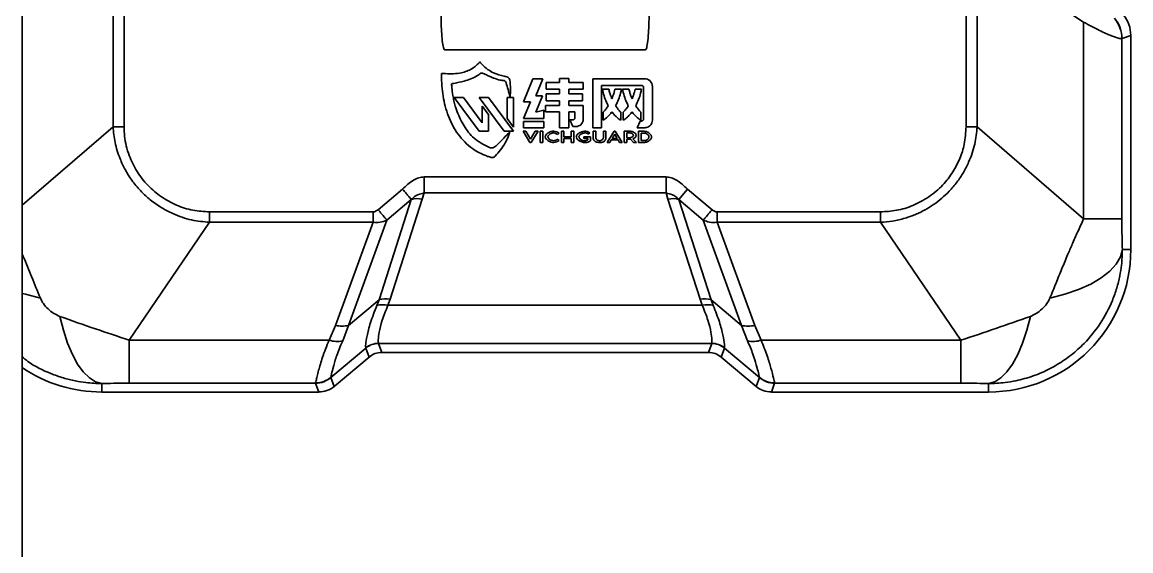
# Model space of a CAD drawing. Header units: millimetres. Extents: x 0 to 420, y 0 to 297.
# Drawn here: x 188.397 to 189.798, y 146.4 to 147.068 of the extents above; entities that cross this region are included whole.
import ezdxf

# ---------------------------------------------------------------- set-up
doc = ezdxf.new("R2010")
doc.units = ezdxf.units.MM

msp = doc.modelspace()

# ---------------------------------------------------------------- linework, layer by layer
at = {"color": 7, "linetype": 'Continuous', "lineweight": 35}
for p, q in [((188.397, 136.6922), (188.397, 152.1922)), ((188.5119, 147.1484), (188.5119, 146.9359)), ((188.5258, 147.1484), (188.5258, 146.9359)), ((189.5896, 146.9359), (189.5896, 147.1384)), ((189.6035, 146.9359), (189.6035, 147.1384)), ((189.738, 147.068), (189.7047, 147.09)), ((189.738, 146.8198), (189.738, 147.068)), ((189.7866, 147.0473), (189.7863, 147.0472)), ((189.7863, 147.0472), (189.7863, 146.8198)), ((189.7866, 147.0473), (189.7977, 147.0514)), ((189.7977, 146.7809), (189.7977, 147.0514)), ((188.9308, 147.0332), (189.1845, 147.0332)), ((189.1846, 147.0332), (189.1845, 147.0332)), ((189.0303, 146.9673), (189.0423, 146.9964)), ((189.0423, 146.9964), (189.0549, 146.9964)), ((189.0549, 146.9964), (189.0461, 146.9751)), ((189.0589, 146.9836), (189.0589, 146.992)), ((189.0589, 146.992), (189.0759, 146.992)), ((189.0759, 146.9969), (189.0878, 146.9969)), ((189.0759, 146.992), (189.0759, 146.9969)), ((189.0878, 146.9969), (189.0878, 146.992)), ((189.0878, 146.992), (189.1058, 146.992)), ((189.1058, 146.992), (189.1058, 146.9836)), ((189.1178, 146.9966), (189.1838, 146.9966)), ((189.1178, 146.9347), (189.1178, 146.9966)), ((189.1289, 146.9881), (189.1289, 146.9347)), ((189.1794, 146.9881), (189.1289, 146.9881)), ((189.1822, 146.9459), (189.1822, 146.9854)), ((189.1932, 146.9871), (189.1932, 146.9441)), ((188.9428, 146.9728), (188.9546, 146.9728)), ((188.9743, 146.9302), (188.9428, 146.9728)), ((188.9546, 146.9728), (188.9783, 146.9409)), ((188.9743, 146.9728), (188.9862, 146.9728)), ((189.0059, 146.9302), (188.9743, 146.9728)), ((188.9862, 146.9728), (189.0177, 146.9302)), ((189.0099, 146.9728), (189.0177, 146.9728)), ((189.0099, 146.9462), (189.0099, 146.9728)), ((189.0177, 146.9728), (189.0177, 146.9355)), ((189.0546, 146.9751), (189.0461, 146.9543)), ((189.0461, 146.9751), (189.0546, 146.9751)), ((189.0759, 146.9836), (189.0589, 146.9836)), ((189.059, 146.9775), (189.0759, 146.9775)), ((189.059, 146.9688), (189.059, 146.9775)), ((189.0759, 146.9775), (189.0759, 146.9836)), ((189.0878, 146.9836), (189.0878, 146.9775)), ((189.1058, 146.9836), (189.0878, 146.9836)), ((189.0878, 146.9775), (189.105, 146.9775)), ((189.105, 146.9775), (189.105, 146.9688)), ((189.1301, 146.9834), (189.1383, 146.9834)), ((189.1459, 146.9834), (189.1541, 146.9834)), ((189.1555, 146.9834), (189.1637, 146.9834)), ((189.1713, 146.9834), (189.1795, 146.9834)), ((188.9783, 146.9621), (188.9862, 146.9515)), ((188.9783, 146.9409), (188.9783, 146.9621)), ((189.0391, 146.9673), (189.0303, 146.9673)), ((189.0303, 146.9465), (189.0391, 146.9673)), ((189.0582, 146.963), (189.0759, 146.963)), ((189.0582, 146.9546), (189.0582, 146.963)), ((189.0759, 146.9688), (189.059, 146.9688)), ((189.0759, 146.963), (189.0759, 146.9688)), ((189.0878, 146.9688), (189.0878, 146.963)), ((189.105, 146.9688), (189.0878, 146.9688)), ((189.0878, 146.963), (189.1058, 146.963)), ((189.1058, 146.963), (189.1058, 146.9455)), ((188.9862, 146.9515), (188.9862, 146.9302)), ((189.0177, 146.9355), (189.0099, 146.9462)), ((189.0563, 146.9465), (189.0303, 146.9465)), ((189.0461, 146.9543), (189.0563, 146.9567)), ((189.0563, 146.9567), (189.0563, 146.9465)), ((189.0759, 146.9546), (189.0582, 146.9546)), ((189.0759, 146.9347), (189.0759, 146.9546)), ((189.0878, 146.9546), (189.0878, 146.9347)), ((189.0951, 146.9546), (189.0878, 146.9546)), ((189.089, 146.9446), (189.0925, 146.9446)), ((189.0927, 146.9362), (189.089, 146.9446)), ((189.0951, 146.947), (189.0951, 146.9546)), ((189.131, 146.9441), (189.131, 146.9543)), ((189.1532, 146.9543), (189.1532, 146.9441)), ((189.1564, 146.9441), (189.1564, 146.9543)), ((189.1741, 146.9347), (189.1776, 146.9432)), ((189.1776, 146.9432), (189.1794, 146.9432)), ((189.1786, 146.9543), (189.1786, 146.9441)), ((188.5119, 146.9359), (188.397, 146.8368)), ((188.5258, 146.9359), (188.5119, 146.9359)), ((188.9862, 146.9302), (188.9743, 146.9302)), ((189.0177, 146.9302), (189.0059, 146.9302)), ((189.03, 146.9302), (189.0335, 146.9302)), ((189.0386, 146.9162), (189.03, 146.9302)), ((189.0303, 146.9424), (189.0563, 146.9424)), ((189.0303, 146.9348), (189.0303, 146.9424)), ((189.0563, 146.9348), (189.0303, 146.9348)), ((189.0335, 146.9302), (189.0394, 146.9203)), ((189.0394, 146.9203), (189.0453, 146.9302)), ((189.0488, 146.9302), (189.0402, 146.9162)), ((189.0453, 146.9302), (189.0488, 146.9302)), ((189.0514, 146.9302), (189.0547, 146.9302)), ((189.0514, 146.9162), (189.0514, 146.9302)), ((189.0547, 146.9302), (189.0547, 146.9162)), ((189.0563, 146.9424), (189.0563, 146.9348)), ((189.0878, 146.9347), (189.0759, 146.9347)), ((189.0784, 146.9302), (189.0815, 146.9302)), ((189.0784, 146.9162), (189.0784, 146.9302)), ((189.0815, 146.9302), (189.0815, 146.9233)), ((189.0907, 146.9302), (189.0939, 146.9302)), ((189.0907, 146.9233), (189.0907, 146.9302)), ((189.0965, 146.9362), (189.0927, 146.9362)), ((189.0939, 146.9302), (189.0939, 146.9162)), ((189.1289, 146.9347), (189.1178, 146.9347)), ((189.1184, 146.9302), (189.1216, 146.9302)), ((189.1184, 146.9218), (189.1184, 146.9302)), ((189.1216, 146.9302), (189.1216, 146.9224)), ((189.1314, 146.9302), (189.1345, 146.9302)), ((189.1314, 146.9224), (189.1314, 146.9302)), ((189.1345, 146.9302), (189.1345, 146.9218)), ((189.136, 146.9162), (189.1448, 146.9302)), ((189.1448, 146.9302), (189.1464, 146.9302)), ((189.1464, 146.9302), (189.1552, 146.9162)), ((189.1575, 146.9302), (189.1655, 146.9302)), ((189.1575, 146.9162), (189.1575, 146.9302)), ((189.1838, 146.9347), (189.1741, 146.9347)), ((189.1758, 146.9302), (189.1829, 146.9302)), ((189.1758, 146.9162), (189.1758, 146.9302)), ((189.5896, 146.9359), (189.6035, 146.9359)), ((189.6035, 146.9359), (189.738, 146.8198)), ((189.0402, 146.9162), (189.0386, 146.9162)), ((189.0547, 146.9162), (189.0514, 146.9162)), ((189.0754, 146.9277), (189.0729, 146.9261)), ((189.0729, 146.9203), (189.0754, 146.9187)), ((189.0815, 146.9162), (189.0784, 146.9162)), ((189.0815, 146.9233), (189.0907, 146.9233)), ((189.0815, 146.9212), (189.0815, 146.9162)), ((189.0907, 146.9212), (189.0815, 146.9212)), ((189.0907, 146.9162), (189.0907, 146.9212)), ((189.0939, 146.9162), (189.0907, 146.9162)), ((189.1066, 146.9231), (189.115, 146.9231)), ((189.1066, 146.9211), (189.1066, 146.9231)), ((189.1118, 146.9211), (189.1066, 146.9211)), ((189.1118, 146.9193), (189.1118, 146.9211)), ((189.1144, 146.9283), (189.1123, 146.9266)), ((189.115, 146.9231), (189.115, 146.9181)), ((189.1394, 146.9162), (189.136, 146.9162)), ((189.1412, 146.9193), (189.1394, 146.9162)), ((189.1499, 146.9193), (189.1412, 146.9193)), ((189.1424, 146.9213), (189.1456, 146.9268)), ((189.1488, 146.9213), (189.1424, 146.9213)), ((189.1456, 146.9268), (189.1488, 146.9213)), ((189.1518, 146.9162), (189.1499, 146.9193)), ((189.1552, 146.9162), (189.1518, 146.9162)), ((189.1608, 146.9162), (189.1575, 146.9162)), ((189.1608, 146.922), (189.1608, 146.9281)), ((189.1608, 146.9281), (189.165, 146.9281)), ((189.1645, 146.922), (189.1608, 146.922)), ((189.1608, 146.9201), (189.1608, 146.9162)), ((189.1646, 146.9201), (189.1608, 146.9201)), ((189.1693, 146.9162), (189.1655, 146.9201)), ((189.1687, 146.9206), (189.1732, 146.9162)), ((189.1732, 146.9162), (189.1693, 146.9162)), ((189.1835, 146.9162), (189.1758, 146.9162)), ((189.179, 146.928), (189.1829, 146.928)), ((189.179, 146.9184), (189.179, 146.928)), ((189.1832, 146.9184), (189.179, 146.9184)), ((188.9049, 146.8727), (188.9049, 146.8523)), ((188.9049, 146.8727), (189.2105, 146.8727)), ((189.2105, 146.8727), (189.2105, 146.8523)), ((188.8468, 146.8312), (188.8777, 146.8571)), ((188.9049, 146.8523), (188.9025, 146.8446)), ((188.9049, 146.8523), (189.2105, 146.8523)), ((189.2129, 146.8446), (189.2105, 146.8523)), ((189.2377, 146.8571), (189.2267, 146.8441)), ((189.2377, 146.8571), (189.2686, 146.8312)), ((188.848, 146.7175), (188.8887, 146.8441)), ((188.8578, 146.8181), (188.8887, 146.8441)), ((188.9025, 146.8446), (188.8618, 146.7181)), ((189.2536, 146.7181), (189.2129, 146.8446)), ((189.2267, 146.8441), (189.2576, 146.8181)), ((189.2674, 146.7175), (189.2267, 146.8441)), ((188.6338, 146.8285), (188.6338, 146.8153)), ((188.6338, 146.8285), (188.8403, 146.8285)), ((188.8578, 146.8181), (188.8094, 146.6851)), ((188.8403, 146.8153), (188.8403, 146.8285)), ((189.2576, 146.8181), (189.306, 146.6851)), ((189.2751, 146.8285), (189.4816, 146.8285)), ((189.4816, 146.8285), (189.4816, 146.8153)), ((189.738, 146.8198), (189.7863, 146.8198)), ((188.6338, 146.8153), (188.5323, 146.6664)), ((188.6338, 146.8153), (188.8403, 146.8153)), ((188.7929, 146.6849), (188.8403, 146.8153)), ((189.2751, 146.8153), (189.4816, 146.8153)), ((189.2751, 146.8153), (189.3225, 146.6849)), ((189.4816, 146.8153), (189.5831, 146.6664)), ((189.787, 146.7809), (189.7977, 146.7809)), ((188.8094, 146.6851), (188.848, 146.7175)), ((188.8452, 146.7103), (188.848, 146.7175)), ((188.8618, 146.7181), (188.8591, 146.7106)), ((188.8591, 146.7106), (189.2563, 146.7106)), ((189.2563, 146.7106), (189.2536, 146.7181)), ((189.306, 146.6851), (189.2674, 146.7175)), ((189.2674, 146.7175), (189.2702, 146.7103)), ((188.7847, 146.6664), (188.7929, 146.6849)), ((188.8094, 146.6851), (188.802, 146.6656)), ((189.306, 146.6851), (189.3134, 146.6656)), ((189.3225, 146.6849), (189.3307, 146.6664)), ((188.5323, 146.6664), (188.7847, 146.6664)), ((188.5323, 146.6664), (188.5323, 146.6121)), ((189.3307, 146.6664), (189.5831, 146.6664)), ((189.5831, 146.6664), (189.5831, 146.6121)), ((188.787, 146.6194), (188.8312, 146.6565)), ((188.8312, 146.6565), (188.8311, 146.6566)), ((188.8353, 146.6451), (188.8312, 146.6565)), ((188.8472, 146.6624), (189.2682, 146.6624)), ((188.8472, 146.6624), (188.8472, 146.6623)), ((188.8514, 146.6509), (188.8472, 146.6623)), ((188.8514, 146.6509), (189.264, 146.6509)), ((189.264, 146.6509), (189.2682, 146.6623)), ((189.2682, 146.6624), (189.2682, 146.6623)), ((189.2801, 146.6451), (189.2842, 146.6565)), ((189.2843, 146.6566), (189.2842, 146.6565)), ((189.2842, 146.6565), (189.3284, 146.6194)), ((188.7911, 146.6079), (188.8353, 146.6451)), ((189.2801, 146.6451), (189.3243, 146.6079)), ((188.4977, 146.6116), (188.4977, 146.6009)), ((188.7677, 146.6121), (188.5323, 146.6121)), ((188.7677, 146.6121), (188.7678, 146.6125)), ((188.7677, 146.6121), (188.7718, 146.6009)), ((188.787, 146.6191), (188.787, 146.6194)), ((188.7911, 146.6079), (188.787, 146.6191)), ((189.3284, 146.6191), (189.3243, 146.6079)), ((189.3284, 146.6194), (189.3284, 146.6191)), ((189.3477, 146.6121), (189.3436, 146.6009)), ((189.3477, 146.6125), (189.3477, 146.6121)), ((189.5831, 146.6121), (189.3477, 146.6121)), ((189.6177, 146.6116), (189.6177, 146.6009)), ((188.4977, 146.6009), (188.7718, 146.6009)), ((189.3436, 146.6009), (189.6177, 146.6009))]:
    msp.add_line(p, q, dxfattribs=at)
at = {"color": 7, "linetype": 'Continuous', "lineweight": 35, "flags": 128}
for points in [[(189.6954, 146.7193), (189.7143, 146.7243), (189.7316, 146.7303), (189.747, 146.7372), (189.7602, 146.745), (189.771, 146.7534), (189.7792, 146.7623), (189.7845, 146.7715), (189.787, 146.7809)], [(188.42, 146.7193), (188.4011, 146.7243), (188.397, 146.7255)], [(188.4446, 146.6965), (188.4491, 146.6789), (188.4544, 146.6628), (188.4605, 146.6485), (188.4671, 146.6363), (188.4743, 146.6264), (188.4819, 146.6189), (188.4897, 146.6139), (188.4977, 146.6116)], [(189.6708, 146.6965), (189.6663, 146.6789), (189.661, 146.6628), (189.6549, 146.6485), (189.6483, 146.6363), (189.6411, 146.6264), (189.6335, 146.6189), (189.6257, 146.6139), (189.6177, 146.6116)]]:
    msp.add_lwpolyline(points, dxfattribs=at)
at = {"color": 7, "linetype": 'Continuous', "lineweight": 35}
for centre, radius, start, end in [((189.7463, 147.0471), 0.0401, 0.1269, 39.9924), ((189.7465, 147.0473), 0.0401, 0.0586, 39.9414), ((188.8968, 146.815), 0.0302, 79.2033, 105.5504), ((189.2186, 146.815), 0.0302, 74.4498, 100.7965), ((189.6177, 146.7809), 0.18, 270, 0), ((188.8527, 146.682), 0.0292, 77.3355, 105.0062), ((188.8561, 146.6885), 0.0302, 79.2034, 105.5503), ((189.2593, 146.6885), 0.0302, 74.4497, 100.7966), ((189.2627, 146.682), 0.0292, 74.9938, 102.6645), ((188.8008, 146.7204), 0.0363, 257.3368, 283.5701), ((189.3146, 146.7204), 0.0363, 256.4299, 282.6632), ((188.7948, 146.6978), 0.033, 252.1572, 282.5019), ((189.3206, 146.6978), 0.033, 257.4981, 287.8428), ((188.8472, 146.6374), 0.025, 90.0933, 129.9643), ((188.8473, 146.6373), 0.025, 90.0586, 129.9414), ((189.2682, 146.6374), 0.025, 50.0357, 89.9067), ((189.2681, 146.6373), 0.025, 50.0586, 89.9414), ((188.4977, 146.7809), 0.18, 235.9991, 270), ((188.7677, 146.6421), 0.03, 270.0586, 309.9414), ((188.7678, 146.6425), 0.03, 269.859, 309.7499), ((189.3476, 146.6425), 0.03, 230.2501, 270.141), ((189.3477, 146.6421), 0.03, 230.0586, 269.9414)]:
    msp.add_arc(centre, radius, start, end, dxfattribs=at)
for centre, major_axis, start_param, end_param in [((189.7576, 147.0514), (-0.0376, -0.0137), 2.793026, 3.49016), ((188.8514, 146.6259), (-0.0086, 0.0235), 5.934618, 6.631752), ((189.264, 146.6259), (-0.0086, -0.0235), 2.793026, 3.49016), ((188.7718, 146.631), (-0.0103, 0.0282), 2.793026, 3.49016), ((189.3436, 146.631), (-0.0103, -0.0282), 5.934618, 6.631752)]:
    msp.add_ellipse(centre, major_axis=major_axis, ratio=0.998448, start_param=start_param, end_param=end_param, dxfattribs=at)
for points, knots in [([(188.9262, 147.0832), (188.9262, 147.0768), (188.9263, 147.0671), (188.9269, 147.0555), (188.9276, 147.0456), (188.9286, 147.0384), (188.9297, 147.034), (188.9304, 147.0335), (188.9308, 147.0332)], [0, 0, 0, 0, 0.242279, 0.369203, 0.49965, 0.729414, 0.842683, 1, 1, 1, 1]), ([(189.1845, 147.0332), (189.1849, 147.0335), (189.1856, 147.034), (189.1867, 147.0384), (189.1877, 147.0456), (189.1884, 147.0555), (189.189, 147.0671), (189.1891, 147.0768), (189.1891, 147.0832)], [0, 0, 0, 0, 0.157309, 0.270586, 0.50035, 0.630794, 0.757716, 1, 1, 1, 1]), ([(189.7863, 147.0472), (189.7853, 147.0472), (189.7833, 147.0471), (189.7735, 147.0506), (189.7588, 147.057), (189.7451, 147.0643), (189.738, 147.068)], [0, 0, 0, 0, 0.239453, 0.47313, 0.728792, 1, 1, 1, 1]), ([(188.9269, 147.0034), (188.9285, 147.0033), (188.9369, 147.0025), (188.9478, 147.0028), (188.9611, 147.0066), (188.9692, 147.0114), (188.9739, 147.0163), (188.9753, 147.0178)], [0, 0, 0, 0, 0.095059, 0.477947, 0.614031, 0.878763, 1, 1, 1, 1]), ([(188.9753, 147.0178), (188.9764, 147.0165), (188.9812, 147.011), (188.9912, 147.0037), (189.0013, 147.001), (189.0058, 146.9998)], [0, 0, 0, 0, 0.138986, 0.611917, 1, 1, 1, 1]), ([(188.9267, 147.001), (188.9267, 147.0012), (188.9267, 147.0016), (188.9268, 147.0024), (188.9268, 147.003), (188.9269, 147.0034)], [0, 0, 0, 0, 0.252501, 0.504816, 1, 1, 1, 1]), ([(188.9886, 146.8974), (188.987, 146.8979), (188.9791, 146.9006), (188.9639, 146.9085), (188.9498, 146.9228), (188.9407, 146.9374), (188.9353, 146.9493), (188.9314, 146.9617), (188.9276, 146.9789), (188.9271, 146.9921), (188.9267, 147.001)], [0, 0, 0, 0, 0.03865, 0.194338, 0.392706, 0.493149, 0.593544, 0.693896, 0.794211, 1, 1, 1, 1]), ([(188.9763, 147.0035), (188.9749, 147.0025), (188.9711, 146.9997), (188.964, 146.9963), (188.9541, 146.9931), (188.9469, 146.9916), (188.9426, 146.9907)], [0, 0, 0, 0, 0.137822, 0.39048, 0.642641, 1, 1, 1, 1]), ([(188.9794, 147.0033), (188.9789, 147.0035), (188.9782, 147.0038), (188.9773, 147.0038), (188.9767, 147.0037), (188.9764, 147.0035), (188.9763, 147.0035)], [0, 0, 0, 0, 0.465921, 0.719479, 0.884635, 1, 1, 1, 1]), ([(189.0061, 146.9942), (189.0044, 146.9944), (188.9997, 146.9949), (188.9907, 146.9979), (188.9837, 147.0013), (188.9794, 147.0033)], [0, 0, 0, 0, 0.177002, 0.501951, 1, 1, 1, 1]), ([(189.0058, 146.9998), (189.0075, 146.9995), (189.0095, 146.9993), (189.0117, 146.998), (189.0126, 146.9967), (189.0137, 146.992), (189.014, 146.9841), (189.0138, 146.9769), (189.0136, 146.9732)], [0, 0, 0, 0, 0.160025, 0.196998, 0.234195, 0.311686, 0.649476, 1, 1, 1, 1]), ([(188.9426, 146.9907), (188.9422, 146.9906), (188.9415, 146.9905), (188.9405, 146.9904), (188.9399, 146.9903), (188.9395, 146.9903)], [0, 0, 0, 0, 0.400257, 0.699592, 1, 1, 1, 1]), ([(188.9395, 146.9903), (188.9397, 146.9886), (188.9401, 146.9837), (188.9409, 146.9764), (188.9424, 146.9687), (188.9435, 146.9643), (188.9441, 146.9621)], [0, 0, 0, 0, 0.174669, 0.524102, 0.761562, 1, 1, 1, 1]), ([(189.0084, 146.9916), (189.0081, 146.9921), (189.0078, 146.9929), (189.0071, 146.9937), (189.0065, 146.9941), (189.0062, 146.9942), (189.0061, 146.9942)], [0, 0, 0, 0, 0.4140445, 0.7491204, 0.8856781, 1, 1, 1, 1]), ([(189.0136, 146.9732), (189.0132, 146.9748), (189.0123, 146.978), (189.0106, 146.9842), (189.0092, 146.9887), (189.0084, 146.9916)], [0, 0, 0, 0, 0.261065, 0.522123, 1, 1, 1, 1]), ([(189.1822, 146.9854), (189.1821, 146.9857), (189.1821, 146.9863), (189.1816, 146.9872), (189.1809, 146.9877), (189.1801, 146.988), (189.1796, 146.9881), (189.1794, 146.9881)], [0, 0, 0, 0, 0.215909, 0.431679, 0.642748, 0.836136, 1, 1, 1, 1]), ([(189.1838, 146.9966), (189.1849, 146.9965), (189.1871, 146.9962), (189.1899, 146.9946), (189.192, 146.9921), (189.1931, 146.9895), (189.1932, 146.9878), (189.1932, 146.9871)], [0, 0, 0, 0, 0.220827, 0.440436, 0.651052, 0.864309, 1, 1, 1, 1]), ([(189.1374, 146.9624), (189.1367, 146.9639), (189.1347, 146.968), (189.132, 146.9749), (189.1308, 146.9805), (189.1301, 146.9834)], [0, 0, 0, 0, 0.225098, 0.610129, 1, 1, 1, 1]), ([(189.1383, 146.9834), (189.1386, 146.9817), (189.1393, 146.9789), (189.1407, 146.9749), (189.1417, 146.9725), (189.1421, 146.9714)], [0, 0, 0, 0, 0.397021, 0.698347, 1, 1, 1, 1]), ([(189.1421, 146.9714), (189.1427, 146.9729), (189.1438, 146.9756), (189.1451, 146.9796), (189.1456, 146.9821), (189.1459, 146.9834)], [0, 0, 0, 0, 0.396668, 0.697235, 1, 1, 1, 1]), ([(189.1541, 146.9834), (189.1538, 146.9817), (189.1528, 146.9773), (189.1505, 146.9702), (189.1481, 146.9651), (189.1468, 146.9624)], [0, 0, 0, 0, 0.225279, 0.610555, 1, 1, 1, 1]), ([(189.1628, 146.9624), (189.1621, 146.9639), (189.1601, 146.968), (189.1574, 146.9749), (189.1561, 146.9805), (189.1555, 146.9834)], [0, 0, 0, 0, 0.225097, 0.610128, 1, 1, 1, 1]), ([(189.1637, 146.9834), (189.1641, 146.9817), (189.1647, 146.9788), (189.1661, 146.9749), (189.167, 146.9725), (189.1675, 146.9714)], [0, 0, 0, 0, 0.397481, 0.698479, 1, 1, 1, 1]), ([(189.1675, 146.9714), (189.1681, 146.9729), (189.1693, 146.9756), (189.1706, 146.9796), (189.1711, 146.9821), (189.1713, 146.9834)], [0, 0, 0, 0, 0.395845, 0.696793, 1, 1, 1, 1]), ([(189.1795, 146.9834), (189.1792, 146.9817), (189.1782, 146.9773), (189.1759, 146.9702), (189.1734, 146.9651), (189.1722, 146.9624)], [0, 0, 0, 0, 0.22528, 0.610558, 1, 1, 1, 1]), ([(188.9441, 146.9621), (188.9447, 146.9605), (188.9474, 146.9526), (188.9521, 146.9418), (188.9593, 146.9306), (188.9683, 146.9201), (188.9786, 146.914), (188.987, 146.91), (188.9896, 146.9092), (188.9917, 146.9093), (188.9947, 146.9107), (189.0017, 146.9177), (189.008, 146.9242), (189.0129, 146.9293)], [0, 0, 0, 0, 0.048169, 0.241379, 0.33788, 0.433916, 0.639701, 0.675797, 0.701807, 0.718369, 0.734888, 0.796355, 1, 1, 1, 1]), ([(189.131, 146.9543), (189.1321, 146.9555), (189.1338, 146.9574), (189.1359, 146.9602), (189.1369, 146.9617), (189.1374, 146.9624)], [0, 0, 0, 0, 0.482099, 0.740834, 1, 1, 1, 1]), ([(189.1468, 146.9624), (189.1478, 146.961), (189.1492, 146.9589), (189.1514, 146.9563), (189.1526, 146.9549), (189.1532, 146.9543)], [0, 0, 0, 0, 0.48414, 0.741719, 1, 1, 1, 1]), ([(189.1564, 146.9543), (189.1576, 146.9555), (189.1593, 146.9574), (189.1613, 146.9602), (189.1623, 146.9617), (189.1628, 146.9624)], [0, 0, 0, 0, 0.484106, 0.741689, 1, 1, 1, 1]), ([(189.1722, 146.9624), (189.1731, 146.9611), (189.1746, 146.9589), (189.1768, 146.9562), (189.178, 146.9549), (189.1786, 146.9543)], [0, 0, 0, 0, 0.481223, 0.740091, 1, 1, 1, 1]), ([(189.0925, 146.9446), (189.0928, 146.9446), (189.0935, 146.9447), (189.0942, 146.9451), (189.0948, 146.9456), (189.0951, 146.9463), (189.0951, 146.9468), (189.0951, 146.947)], [0, 0, 0, 0, 0.272758, 0.457842, 0.644353, 0.8509, 1, 1, 1, 1]), ([(189.1058, 146.9455), (189.1057, 146.9445), (189.1055, 146.9423), (189.1039, 146.9396), (189.1015, 146.9375), (189.0989, 146.9364), (189.0972, 146.9362), (189.0965, 146.9362)], [0, 0, 0, 0, 0.2182785, 0.4351494, 0.6441626, 0.864466, 1, 1, 1, 1]), ([(189.1421, 146.9548), (189.1411, 146.9535), (189.139, 146.9508), (189.1353, 146.9472), (189.1324, 146.9451), (189.131, 146.9441)], [0, 0, 0, 0, 0.322168, 0.658364, 1, 1, 1, 1]), ([(189.1532, 146.9441), (189.1518, 146.9451), (189.1491, 146.9471), (189.1454, 146.9507), (189.1432, 146.9534), (189.1421, 146.9548)], [0, 0, 0, 0, 0.323845, 0.659773, 1, 1, 1, 1]), ([(189.1675, 146.9548), (189.1665, 146.9535), (189.1644, 146.9508), (189.1607, 146.9472), (189.1579, 146.9451), (189.1564, 146.9441)], [0, 0, 0, 0, 0.3235861, 0.6593227, 1, 1, 1, 1]), ([(189.1786, 146.9441), (189.1773, 146.9451), (189.1745, 146.9471), (189.1708, 146.9507), (189.1686, 146.9534), (189.1675, 146.9548)], [0, 0, 0, 0, 0.322508, 0.65906, 1, 1, 1, 1]), ([(189.1794, 146.9432), (189.1797, 146.9433), (189.1804, 146.9433), (189.1813, 146.9438), (189.1819, 146.9446), (189.1821, 146.9453), (189.1821, 146.9457), (189.1822, 146.9459)], [0, 0, 0, 0, 0.23459, 0.46963, 0.6837, 0.878789, 1, 1, 1, 1]), ([(189.1932, 146.9441), (189.1931, 146.943), (189.1929, 146.9409), (189.1913, 146.9381), (189.1889, 146.936), (189.1862, 146.9349), (189.1845, 146.9348), (189.1838, 146.9347)], [0, 0, 0, 0, 0.2170333, 0.4326676, 0.6405791, 0.8596486, 1, 1, 1, 1]), ([(188.5119, 146.9359), (188.5125, 146.9293), (188.5139, 146.9155), (188.5197, 146.8972), (188.5274, 146.8806), (188.5364, 146.8666), (188.5472, 146.8541), (188.5593, 146.8429), (188.5726, 146.8336), (188.59, 146.8245), (188.6102, 146.8175), (188.6262, 146.816), (188.6338, 146.8153)], [0, 0, 0, 0, 0.105818, 0.221247, 0.303726, 0.397637, 0.486458, 0.56599, 0.660847, 0.744444, 0.877991, 1, 1, 1, 1]), ([(188.5258, 146.9359), (188.526, 146.9319), (188.5262, 146.9238), (188.5284, 146.9117), (188.533, 146.8965), (188.5415, 146.8791), (188.5554, 146.8614), (188.5724, 146.847), (188.5917, 146.8364), (188.6124, 146.8297), (188.6268, 146.8289), (188.6338, 146.8285)], [0, 0, 0, 0, 0.070722, 0.143758, 0.21913, 0.352151, 0.485358, 0.616819, 0.745052, 0.874872, 1, 1, 1, 1]), ([(189.0129, 146.9293), (189.0125, 146.9276), (189.0112, 146.9228), (189.0072, 146.9153), (189.0016, 146.9065), (188.9969, 146.9014), (188.9945, 146.8987)], [0, 0, 0, 0, 0.138868, 0.417722, 0.706333, 1, 1, 1, 1]), ([(189.0754, 146.9187), (189.0744, 146.918), (189.0725, 146.9166), (189.0689, 146.9159), (189.065, 146.9164), (189.0618, 146.9179), (189.0594, 146.9199), (189.0583, 146.9214), (189.0579, 146.9228), (189.058, 146.9242), (189.0588, 146.9258), (189.0608, 146.9279), (189.0642, 146.9297), (189.0683, 146.9306), (189.072, 146.9299), (189.0742, 146.9287), (189.0752, 146.9278), (189.0754, 146.9277)], [0, 0, 0, 0, 0.08519, 0.168963, 0.246186, 0.360946, 0.418211, 0.462463, 0.491745, 0.521214, 0.557381, 0.617071, 0.720017, 0.827682, 0.905205, 0.982624, 1, 1, 1, 1]), ([(189.115, 146.9181), (189.1135, 146.9173), (189.1108, 146.916), (189.106, 146.916), (189.1021, 146.9174), (189.0993, 146.9193), (189.0978, 146.921), (189.0972, 146.9223), (189.0971, 146.9235), (189.0975, 146.9248), (189.0986, 146.9265), (189.1013, 146.9286), (189.105, 146.9302), (189.1092, 146.9305), (189.1123, 146.9296), (189.1138, 146.9286), (189.1144, 146.9283)], [0, 0, 0, 0, 0.120432, 0.213162, 0.331684, 0.413005, 0.455865, 0.488872, 0.514902, 0.540892, 0.583063, 0.658706, 0.781016, 0.867724, 0.954736, 1, 1, 1, 1]), ([(189.1655, 146.9302), (189.1663, 146.9301), (189.1682, 146.9299), (189.1703, 146.9288), (189.1718, 146.9274), (189.1725, 146.9263), (189.1727, 146.9252), (189.1725, 146.9241), (189.1718, 146.9227), (189.1705, 146.9213), (189.1693, 146.9208), (189.1687, 146.9206)], [0, 0, 0, 0, 0.147974, 0.353463, 0.450206, 0.530143, 0.591907, 0.65363, 0.750939, 0.887099, 1, 1, 1, 1]), ([(189.1829, 146.9302), (189.1837, 146.9301), (189.1859, 146.9298), (189.1888, 146.9284), (189.1909, 146.9264), (189.1919, 146.9248), (189.1923, 146.9234), (189.1921, 146.9219), (189.1911, 146.9201), (189.189, 146.9181), (189.1863, 146.9165), (189.1842, 146.9163), (189.1835, 146.9162)], [0, 0, 0, 0, 0.103068, 0.272975, 0.380129, 0.450745, 0.504132, 0.557726, 0.630958, 0.750137, 0.907593, 1, 1, 1, 1]), ([(189.4816, 146.8285), (189.4883, 146.8288), (189.5022, 146.8296), (189.523, 146.8361), (189.5395, 146.8449), (189.5517, 146.8543), (189.5624, 146.8644), (189.573, 146.8781), (189.5821, 146.8957), (189.5883, 146.9148), (189.5891, 146.9285), (189.5896, 146.9359)], [0, 0, 0, 0, 0.120461, 0.246403, 0.382818, 0.450919, 0.519058, 0.644752, 0.756806, 0.869265, 1, 1, 1, 1]), ([(189.4816, 146.8153), (189.4866, 146.8157), (189.497, 146.8165), (189.5122, 146.8201), (189.5299, 146.8265), (189.5492, 146.8372), (189.5661, 146.8516), (189.5782, 146.8658), (189.5864, 146.8781), (189.5945, 146.894), (189.6012, 146.9133), (189.6028, 146.9286), (189.6035, 146.9359)], [0, 0, 0, 0, 0.080728, 0.166845, 0.247263, 0.380655, 0.517772, 0.598864, 0.677745, 0.754478, 0.883127, 1, 1, 1, 1]), ([(189.0729, 146.9261), (189.0723, 146.9266), (189.0711, 146.9276), (189.0689, 146.9282), (189.0664, 146.928), (189.0641, 146.9271), (189.0625, 146.9257), (189.0616, 146.9245), (189.0613, 146.9235), (189.0613, 146.9225), (189.0619, 146.9213), (189.0633, 146.9199), (189.0655, 146.9187), (189.0682, 146.9181), (189.0706, 146.9186), (189.072, 146.9195), (189.0727, 146.9201), (189.0729, 146.9203)], [0, 0, 0, 0, 0.079836, 0.158698, 0.232948, 0.337554, 0.41275, 0.456024, 0.489191, 0.522624, 0.56103, 0.622793, 0.723203, 0.826712, 0.901133, 0.975506, 1, 1, 1, 1]), ([(189.1123, 146.9266), (189.1116, 146.9271), (189.1102, 146.9279), (189.1077, 146.9283), (189.1051, 146.9278), (189.103, 146.9268), (189.1015, 146.9255), (189.1007, 146.9245), (189.1004, 146.9235), (189.1005, 146.9225), (189.1011, 146.9214), (189.1024, 146.9199), (189.1046, 146.9187), (189.1074, 146.918), (189.1098, 146.9184), (189.1112, 146.919), (189.1118, 146.9193)], [0, 0, 0, 0, 0.08987, 0.176538, 0.263027, 0.362446, 0.423179, 0.470099, 0.500982, 0.532068, 0.57022, 0.633522, 0.742023, 0.836258, 0.931198, 1, 1, 1, 1]), ([(189.1345, 146.9218), (189.1345, 146.9214), (189.1344, 146.9204), (189.1336, 146.9188), (189.1322, 146.9174), (189.13, 146.9163), (189.1268, 146.916), (189.1236, 146.9161), (189.1209, 146.9172), (189.1194, 146.9187), (189.1185, 146.9203), (189.1184, 146.9214), (189.1184, 146.9218)], [0, 0, 0, 0, 0.057396, 0.142461, 0.228893, 0.320305, 0.471061, 0.658867, 0.756094, 0.853964, 0.944424, 1, 1, 1, 1]), ([(189.1216, 146.9224), (189.1216, 146.9221), (189.1217, 146.9213), (189.1224, 146.9201), (189.1236, 146.919), (189.1253, 146.9183), (189.1271, 146.9182), (189.1287, 146.9187), (189.1301, 146.9197), (189.131, 146.9208), (189.1313, 146.9218), (189.1314, 146.9223), (189.1314, 146.9224)], [0, 0, 0, 0, 0.075155, 0.16832, 0.291124, 0.415852, 0.54785, 0.661465, 0.788026, 0.890381, 0.967538, 1, 1, 1, 1]), ([(189.165, 146.9281), (189.1654, 146.9281), (189.1662, 146.928), (189.167, 146.9276), (189.1676, 146.9273), (189.168, 146.927), (189.1683, 146.9267), (189.1688, 146.9263), (189.1691, 146.9258), (189.1692, 146.9253), (189.1692, 146.925), (189.1692, 146.9246), (189.169, 146.9242), (189.1687, 146.9238), (189.1684, 146.9235), (189.168, 146.9233), (189.1677, 146.9231), (189.1673, 146.9228), (189.167, 146.9227), (189.1666, 146.9225), (189.1662, 146.9224), (189.1658, 146.9222), (189.1654, 146.9221), (189.165, 146.9221), (189.1647, 146.9221), (189.1645, 146.922)], [0, 0, 0, 0, 0.104931, 0.188559, 0.230252, 0.271948, 0.313654, 0.355384, 0.425825, 0.468883, 0.490273, 0.510955, 0.563746, 0.591003, 0.644663, 0.671402, 0.698138, 0.751654, 0.778385, 0.805115, 0.858613, 0.885344, 0.912077, 0.955815, 1, 1, 1, 1]), ([(189.1655, 146.9201), (189.1654, 146.9201), (189.1653, 146.9201), (189.165, 146.9201), (189.1648, 146.9201), (189.1646, 146.9201)], [0, 0, 0, 0, 0.253407, 0.506797, 1, 1, 1, 1]), ([(189.1829, 146.928), (189.1835, 146.9279), (189.1849, 146.9278), (189.1868, 146.9267), (189.1882, 146.9254), (189.1889, 146.9242), (189.189, 146.9232), (189.1888, 146.9221), (189.1881, 146.9208), (189.1867, 146.9195), (189.1849, 146.9186), (189.1837, 146.9185), (189.1832, 146.9184)], [0, 0, 0, 0, 0.107522, 0.269023, 0.38047, 0.452163, 0.50862, 0.565188, 0.646662, 0.775363, 0.910485, 1, 1, 1, 1]), ([(188.9945, 146.8987), (188.994, 146.8983), (188.9931, 146.8975), (188.9915, 146.8969), (188.99, 146.897), (188.9891, 146.8973), (188.9886, 146.8974)], [0, 0, 0, 0, 0.319453, 0.543111, 0.766311, 1, 1, 1, 1]), ([(188.8777, 146.8571), (188.8821, 146.8613), (188.8882, 146.8672), (188.898, 146.872), (188.9027, 146.8724), (188.9049, 146.8727)], [0, 0, 0, 0, 0.558619, 0.78934, 1, 1, 1, 1]), ([(189.2105, 146.8727), (189.2127, 146.8724), (189.2174, 146.872), (189.2272, 146.8672), (189.2333, 146.8613), (189.2377, 146.8571)], [0, 0, 0, 0, 0.209288, 0.438923, 1, 1, 1, 1]), ([(188.8777, 146.8571), (188.8788, 146.8559), (188.881, 146.8532), (188.8841, 146.8496), (188.8868, 146.8463), (188.8881, 146.8448), (188.8887, 146.8441)], [0, 0, 0, 0, 0.245848, 0.5, 0.754152, 1, 1, 1, 1]), ([(188.8887, 146.8441), (188.89, 146.8453), (188.8924, 146.8477), (188.8979, 146.8508), (188.9022, 146.8517), (188.9049, 146.8523)], [0, 0, 0, 0, 0.294463, 0.547852, 1, 1, 1, 1]), ([(189.2105, 146.8523), (189.2132, 146.8517), (189.2175, 146.8508), (189.223, 146.8477), (189.2254, 146.8453), (189.2267, 146.8441)], [0, 0, 0, 0, 0.4521486, 0.7055371, 1, 1, 1, 1]), ([(188.8468, 146.8312), (188.8458, 146.8304), (188.8443, 146.8293), (188.842, 146.8286), (188.8409, 146.8285), (188.8403, 146.8285)], [0, 0, 0, 0, 0.521782, 0.769325, 1, 1, 1, 1]), ([(188.8468, 146.8312), (188.8479, 146.8299), (188.85, 146.8273), (188.8531, 146.8236), (188.8559, 146.8203), (188.8571, 146.8188), (188.8578, 146.8181)], [0, 0, 0, 0, 0.245849, 0.500001, 0.754152, 1, 1, 1, 1]), ([(189.2576, 146.8181), (189.2583, 146.8188), (189.2595, 146.8203), (189.2623, 146.8236), (189.2654, 146.8273), (189.2676, 146.8299), (189.2686, 146.8312)], [0, 0, 0, 0, 0.245847, 0.499999, 0.754151, 1, 1, 1, 1]), ([(189.2751, 146.8285), (189.2745, 146.8285), (189.2734, 146.8286), (189.2711, 146.8293), (189.2696, 146.8304), (189.2686, 146.8312)], [0, 0, 0, 0, 0.2320615, 0.4784527, 1, 1, 1, 1]), ([(188.8403, 146.8153), (188.8433, 146.8151), (188.8495, 146.8148), (188.855, 146.8169), (188.8578, 146.8181)], [0, 0, 0, 0, 0.487848, 1, 1, 1, 1]), ([(189.2576, 146.8181), (189.2602, 146.817), (189.2656, 146.8148), (189.2718, 146.8151), (189.2751, 146.8153)], [0, 0, 0, 0, 0.466493, 1, 1, 1, 1]), ([(189.2751, 146.8153), (189.2751, 146.8173), (189.2751, 146.8212), (189.2751, 146.8261), (189.2751, 146.8285)], [0, 0, 0, 0, 0.506963, 1, 1, 1, 1]), ([(189.6954, 146.7193), (189.698, 146.7257), (189.703, 146.7381), (189.7105, 146.7565), (189.7173, 146.7729), (189.724, 146.7883), (189.7308, 146.8038), (189.7355, 146.8142), (189.738, 146.8198)], [0, 0, 0, 0, 0.1911693, 0.3706801, 0.5387661, 0.672129, 0.8259553, 1, 1, 1, 1]), ([(189.7863, 146.8177), (189.7863, 146.8182), (189.7862, 146.8189), (189.7862, 146.8196), (189.7861, 146.8197), (189.7861, 146.8198)], [0, 0, 0, 0, 0.56153, 0.792581, 1, 1, 1, 1]), ([(189.7863, 146.8198), (189.7863, 146.8194), (189.7863, 146.8157), (189.7865, 146.8023), (189.7868, 146.7902), (189.787, 146.7809)], [0, 0, 0, 0, 0.030601, 0.265216, 1, 1, 1, 1]), ([(188.397, 146.7752), (188.3975, 146.7741), (188.4016, 146.7646), (188.4093, 146.7457), (188.4163, 146.7284), (188.42, 146.7193)], [0, 0, 0, 0, 0.058868, 0.507546, 1, 1, 1, 1]), ([(189.787, 146.7809), (189.7868, 146.7744), (189.7865, 146.7632), (189.7838, 146.7469), (189.7801, 146.7319), (189.7728, 146.7113), (189.76, 146.687), (189.7417, 146.6644), (189.7228, 146.6475), (189.7048, 146.6351), (189.6883, 146.6266), (189.6743, 146.6211), (189.6634, 146.6177), (189.6516, 146.6148), (189.6364, 146.6122), (189.6247, 146.6118), (189.6177, 146.6116)], [0, 0, 0, 0, 0.0739659, 0.1262093, 0.185583, 0.2486291, 0.3721472, 0.493376, 0.5749275, 0.6569554, 0.7394589, 0.7837418, 0.826761, 0.8685165, 0.9206239, 1, 1, 1, 1]), ([(188.42, 146.7193), (188.4212, 146.717), (188.4238, 146.712), (188.4298, 146.7056), (188.4368, 146.7), (188.4421, 146.6976), (188.4446, 146.6965)], [0, 0, 0, 0, 0.228464, 0.490672, 0.757738, 1, 1, 1, 1]), ([(189.6708, 146.6965), (189.6733, 146.6976), (189.6786, 146.7), (189.6856, 146.7056), (189.6916, 146.712), (189.6942, 146.717), (189.6954, 146.7193)], [0, 0, 0, 0, 0.242294, 0.509366, 0.771567, 1, 1, 1, 1]), ([(188.8311, 146.6566), (188.831, 146.6577), (188.8307, 146.66), (188.8326, 146.6713), (188.8365, 146.6878), (188.8422, 146.7027), (188.8452, 146.7103)], [0, 0, 0, 0, 0.247443, 0.48656, 0.74027, 1, 1, 1, 1]), ([(188.8591, 146.7106), (188.8565, 146.704), (188.8513, 146.6908), (188.848, 146.6762), (188.8465, 146.6657), (188.847, 146.6636), (188.8472, 146.6624)], [0, 0, 0, 0, 0.249344, 0.499045, 0.737295, 1, 1, 1, 1]), ([(189.2682, 146.6624), (189.2684, 146.6636), (189.2689, 146.6657), (189.2674, 146.6762), (189.2641, 146.6908), (189.2589, 146.704), (189.2563, 146.7106)], [0, 0, 0, 0, 0.262701, 0.501004, 0.750686, 1, 1, 1, 1]), ([(189.2702, 146.7103), (189.273, 146.703), (189.2786, 146.6887), (189.2827, 146.6719), (189.2847, 146.6601), (189.2844, 146.6577), (189.2843, 146.6566)], [0, 0, 0, 0, 0.247618, 0.49308, 0.751102, 1, 1, 1, 1]), ([(188.4446, 146.6965), (188.4596, 146.6911), (188.4889, 146.6808), (188.5181, 146.6711), (188.5323, 146.6664)], [0, 0, 0, 0, 0.513929, 1, 1, 1, 1]), ([(189.5831, 146.6664), (189.5978, 146.6713), (189.6271, 146.681), (189.6563, 146.6913), (189.6708, 146.6965)], [0, 0, 0, 0, 0.502691, 1, 1, 1, 1]), ([(188.7678, 146.6125), (188.7679, 146.6133), (188.7683, 146.615), (188.7696, 146.6206), (188.7714, 146.6276), (188.7737, 146.6358), (188.7774, 146.6477), (188.7817, 146.6588), (188.7847, 146.6664)], [0, 0, 0, 0, 0.166395, 0.326802, 0.479925, 0.610174, 0.735331, 1, 1, 1, 1]), ([(188.802, 146.6656), (188.8005, 146.6623), (188.7977, 146.6558), (188.7945, 146.6471), (188.792, 146.6394), (188.7897, 146.631), (188.7877, 146.623), (188.7873, 146.6206), (188.787, 146.6194)], [0, 0, 0, 0, 0.128995, 0.260465, 0.386664, 0.51504, 0.752772, 1, 1, 1, 1]), ([(189.3284, 146.6194), (189.3281, 146.6208), (189.3276, 146.6236), (189.3249, 146.6344), (189.3208, 146.6482), (189.3159, 146.6598), (189.3134, 146.6656)], [0, 0, 0, 0, 0.27715, 0.53382, 0.766156, 1, 1, 1, 1]), ([(189.3307, 146.6664), (189.3334, 146.6596), (189.3387, 146.6461), (189.3434, 146.6299), (189.3466, 146.6174), (189.3473, 146.6141), (189.3477, 146.6125)], [0, 0, 0, 0, 0.238868, 0.471709, 0.726257, 1, 1, 1, 1]), ([(188.4977, 146.6116), (188.4909, 146.6118), (188.4797, 146.6122), (188.4635, 146.6149), (188.4487, 146.6185), (188.4282, 146.6259), (188.4102, 146.6344), (188.3994, 146.6435), (188.397, 146.6455)], [0, 0, 0, 0, 0.1878734, 0.3102522, 0.4555261, 0.6111647, 0.9140119, 1, 1, 1, 1]), ([(188.5323, 146.6121), (188.5296, 146.6121), (188.5229, 146.612), (188.5113, 146.6119), (188.5026, 146.6117), (188.4977, 146.6116)], [0, 0, 0, 0, 0.226599, 0.561025, 1, 1, 1, 1]), ([(189.6177, 146.6116), (189.6129, 146.6117), (189.6045, 146.6119), (189.5928, 146.612), (189.586, 146.6121), (189.5831, 146.6121)], [0, 0, 0, 0, 0.426106, 0.75777, 1, 1, 1, 1])]:
    msp.add_open_spline(points, degree=3, knots=knots, dxfattribs=at)

doc.saveas('drawing.dxf')
